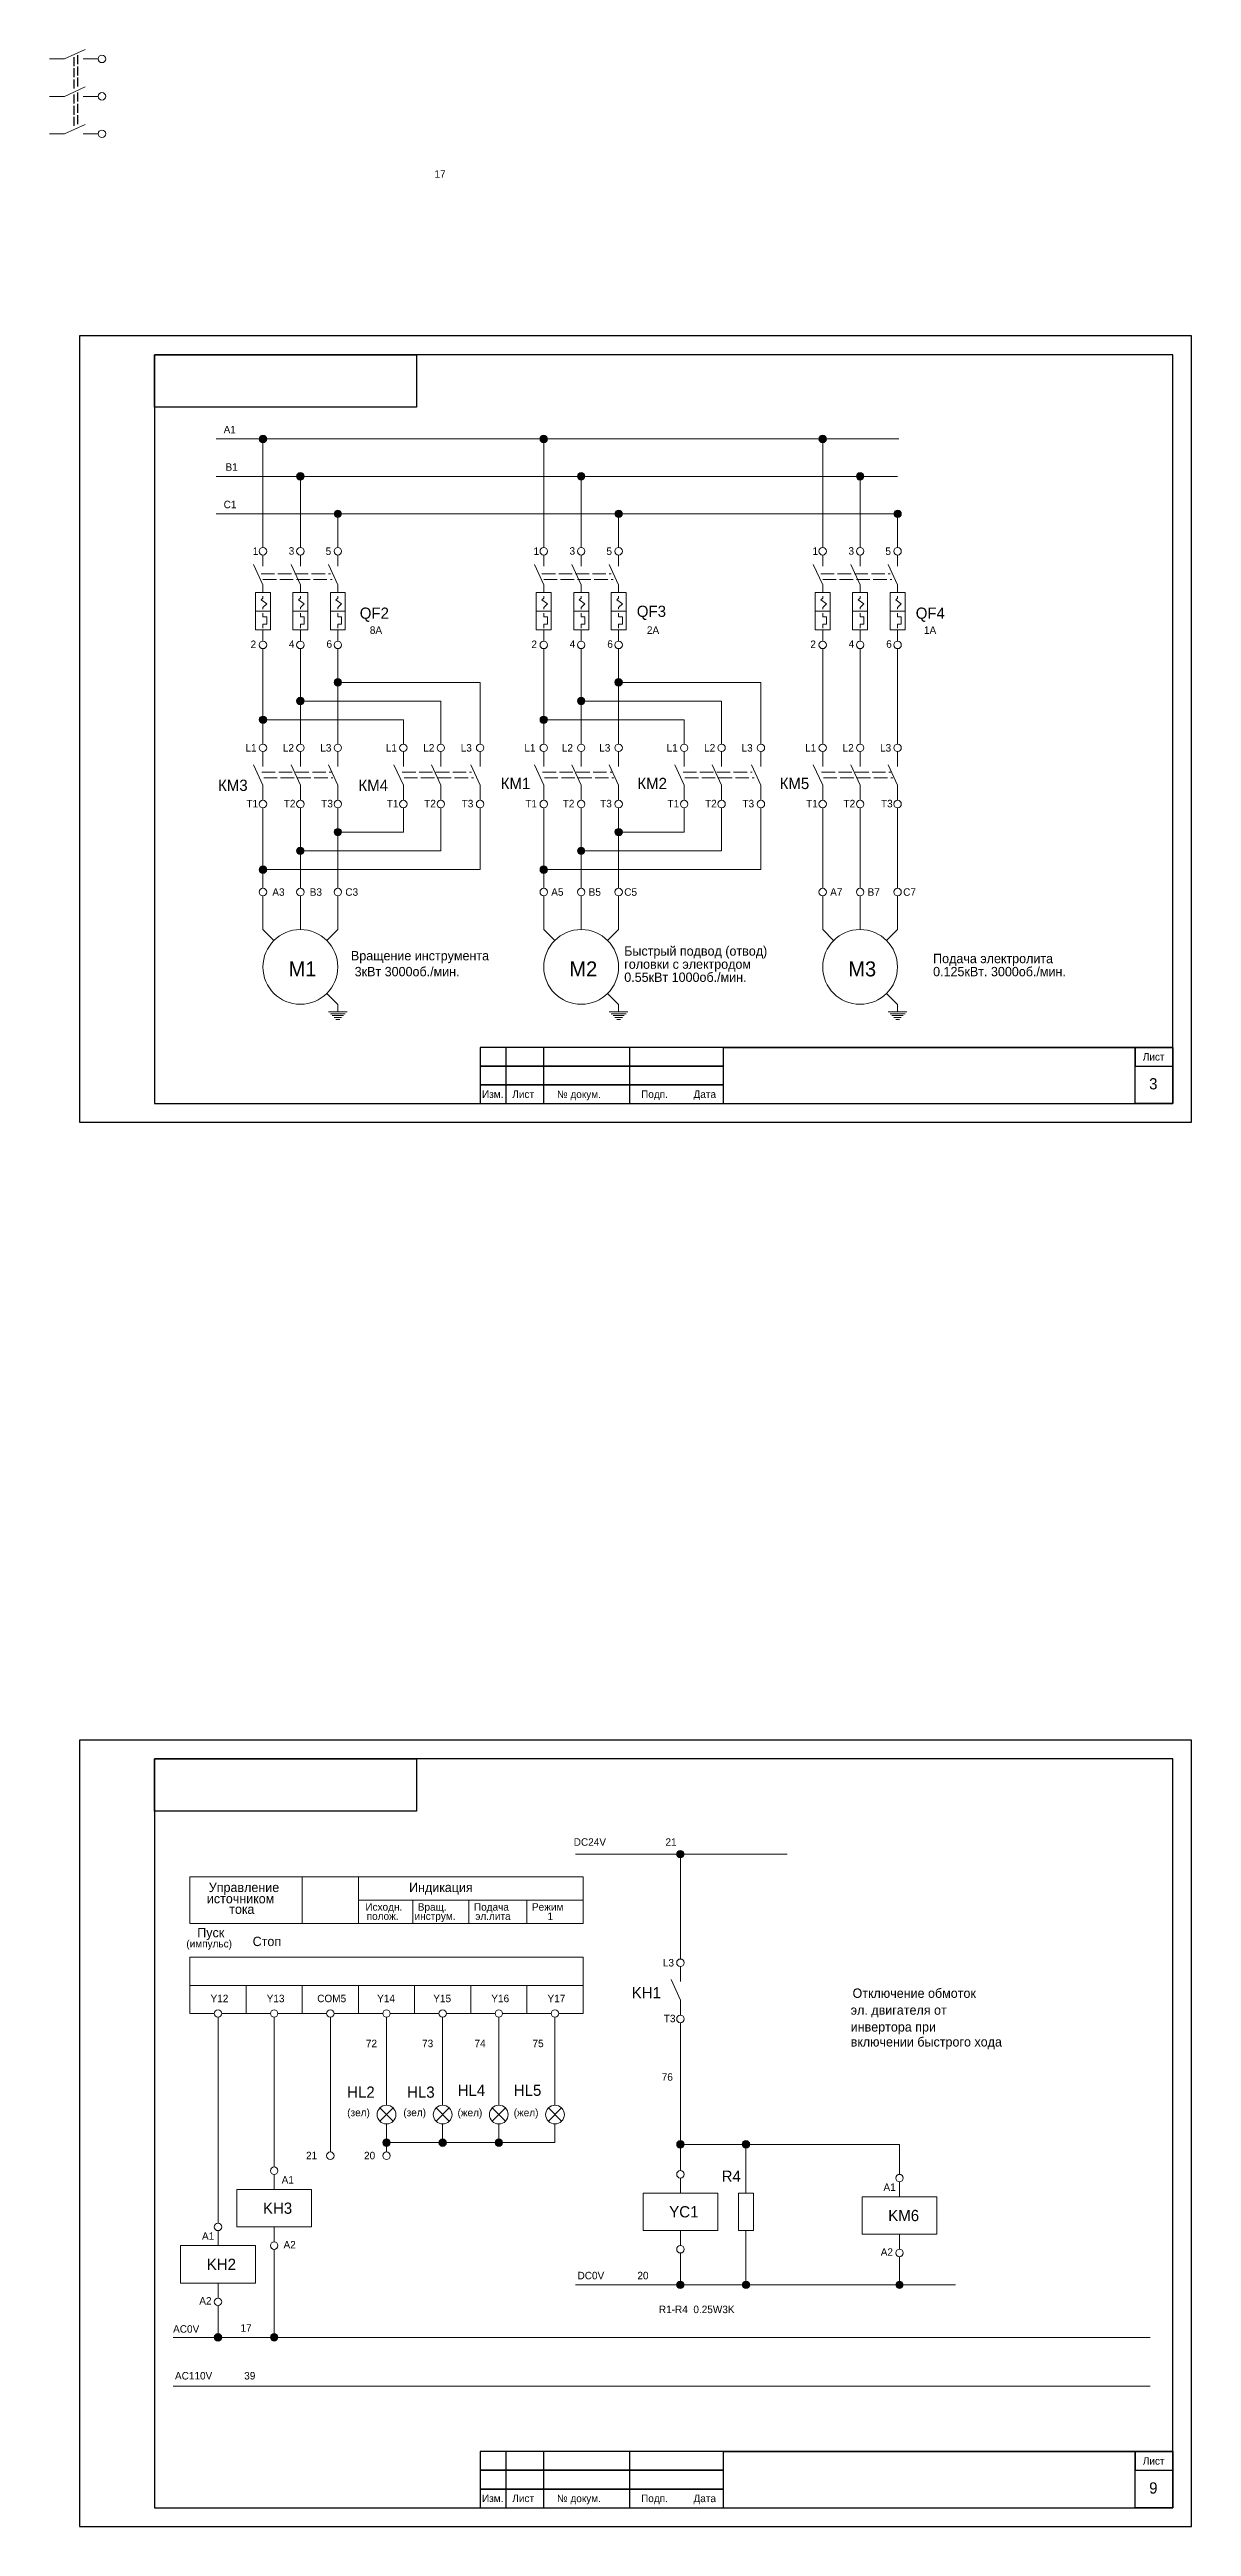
# Model space of a CAD drawing. Header units: millimetres. Extents: x -171 to 3674, y -1112 to 795.
# Drawn here: x 1868 to 2173, y 125 to 787 of the extents above; entities that cross this region are included whole.
import ezdxf

# ---------------------------------------------------------------- set-up
doc = ezdxf.new("R2010")
doc.units = ezdxf.units.MM
doc.linetypes.add('ACAD_ISO02W100', pattern=[15, 12, -3])
for name, color, linetype, lineweight in [('Маркировка', 7, 'Continuous', 25), ('РАМКА', 7, 'Continuous', 30), ('Элементы', 7, 'Continuous', 18)]:
    doc.layers.add(name, color=color, linetype=linetype, lineweight=lineweight)
doc.styles.get("Standard").update_dxf_attribs({"font": 'cad2win.shx'})

msp = doc.modelspace()

# ---------------------------------------------------------------- hatches: boundary and pattern name
at = {"layer": 'Элементы'}
h = msp.add_hatch(color=256, dxfattribs=at)
h.dxf.hatch_style = 1
h.paths.add_polyline_path([(1926, 682.5, 1), (1924, 682.5, 1)])
h = msp.add_hatch(color=256, dxfattribs=at)
h.dxf.hatch_style = 1
h.paths.add_polyline_path([(2001, 682.5, 1), (1999, 682.5, 1)])
h = msp.add_hatch(color=256, dxfattribs=at)
h.dxf.hatch_style = 1
h.paths.add_polyline_path([(2075.5, 682.5, 1), (2073.5, 682.5, 1)])
h = msp.add_hatch(color=256, dxfattribs=at)
h.dxf.hatch_style = 1
h.paths.add_polyline_path([(1936, 672.5, 1), (1934, 672.5, 1)])
h = msp.add_hatch(color=256, dxfattribs=at)
h.dxf.hatch_style = 1
h.paths.add_polyline_path([(2011, 672.5, 1), (2009, 672.5, 1)])
h = msp.add_hatch(color=256, dxfattribs=at)
h.dxf.hatch_style = 1
h.paths.add_polyline_path([(2085.5, 672.5, 1), (2083.5, 672.5, 1)])
h = msp.add_hatch(color=256, dxfattribs=at)
h.dxf.hatch_style = 1
h.paths.add_polyline_path([(1946, 662.5, 1), (1944, 662.5, 1)])
h = msp.add_hatch(color=256, dxfattribs=at)
h.dxf.hatch_style = 1
h.paths.add_polyline_path([(2021, 662.5, 1), (2019, 662.5, 1)])
h = msp.add_hatch(color=256, dxfattribs=at)
h.dxf.hatch_style = 1
h.paths.add_polyline_path([(2095.5, 662.5, 1), (2093.5, 662.5, 1)])
h = msp.add_hatch(color=256, dxfattribs=at)
h.dxf.hatch_style = 1
h.paths.add_polyline_path([(1946, 617.5, 1), (1944, 617.5, 1)])
h = msp.add_hatch(color=256, dxfattribs=at)
h.dxf.hatch_style = 1
h.paths.add_polyline_path([(2021, 617.5, 1), (2019, 617.5, 1)])
h = msp.add_hatch(color=256, dxfattribs=at)
h.dxf.hatch_style = 1
h.paths.add_polyline_path([(1936, 612.5, 1), (1934, 612.5, 1)])
h = msp.add_hatch(color=256, dxfattribs=at)
h.dxf.hatch_style = 1
h.paths.add_polyline_path([(2011, 612.5, 1), (2009, 612.5, 1)])
h = msp.add_hatch(color=256, dxfattribs=at)
h.dxf.hatch_style = 1
h.paths.add_polyline_path([(1926, 607.5, 1), (1924, 607.5, 1)])
h = msp.add_hatch(color=256, dxfattribs=at)
h.dxf.hatch_style = 1
h.paths.add_polyline_path([(2001, 607.5, 1), (1999, 607.5, 1)])
h = msp.add_hatch(color=256, dxfattribs=at)
h.dxf.hatch_style = 1
h.paths.add_polyline_path([(1946, 577.5, 1), (1944, 577.5, 1)])
h = msp.add_hatch(color=256, dxfattribs=at)
h.dxf.hatch_style = 1
h.paths.add_polyline_path([(2021, 577.5, 1), (2019, 577.5, 1)])
h = msp.add_hatch(color=256, dxfattribs=at)
h.dxf.hatch_style = 1
h.paths.add_polyline_path([(1936, 572.5, 1), (1934, 572.5, 1)])
h = msp.add_hatch(color=256, dxfattribs=at)
h.dxf.hatch_style = 1
h.paths.add_polyline_path([(2011, 572.5, 1), (2009, 572.5, 1)])
h = msp.add_hatch(color=256, dxfattribs=at)
h.dxf.hatch_style = 1
h.paths.add_polyline_path([(1926, 567.5, 1), (1924, 567.5, 1)])
h = msp.add_hatch(color=256, dxfattribs=at)
h.dxf.hatch_style = 1
h.paths.add_polyline_path([(2001, 567.5, 1), (1999, 567.5, 1)])
h = msp.add_hatch(color=256, dxfattribs=at)
h.dxf.hatch_style = 1
h.paths.add_polyline_path([(2037.51, 304.54, 1), (2035.51, 304.54, 1)])
h = msp.add_hatch(color=256, dxfattribs=at)
h.dxf.hatch_style = 1
h.paths.add_polyline_path([(1959, 227.5, 1), (1957, 227.5, 1)])
h = msp.add_hatch(color=256, dxfattribs=at)
h.dxf.hatch_style = 1
h.paths.add_polyline_path([(1974, 227.5, 1), (1972, 227.5, 1)])
h = msp.add_hatch(color=256, dxfattribs=at)
h.dxf.hatch_style = 1
h.paths.add_polyline_path([(1989, 227.5, 1), (1987, 227.5, 1)])
h = msp.add_hatch(color=256, dxfattribs=at)
h.dxf.hatch_style = 1
h.paths.add_polyline_path([(2037.51, 227.04, 1), (2035.51, 227.04, 1)])
h = msp.add_hatch(color=256, dxfattribs=at)
h.dxf.hatch_style = 1
h.paths.add_polyline_path([(2055.01, 227.04, 1), (2053.01, 227.04, 1)])
h = msp.add_hatch(color=256, dxfattribs=at)
h.dxf.hatch_style = 1
h.paths.add_polyline_path([(2037.51, 189.54, 1), (2035.51, 189.54, 1)])
h = msp.add_hatch(color=256, dxfattribs=at)
h.dxf.hatch_style = 1
h.paths.add_polyline_path([(2055.01, 189.54, 1), (2053.01, 189.54, 1)])
h = msp.add_hatch(color=256, dxfattribs=at)
h.dxf.hatch_style = 1
h.paths.add_polyline_path([(2096.01, 189.54, 1), (2094.01, 189.54, 1)])
h = msp.add_hatch(color=256, dxfattribs=at)
h.dxf.hatch_style = 1
h.paths.add_polyline_path([(1914, 175.5, 1), (1912, 175.5, 1)])
h = msp.add_hatch(color=256, dxfattribs=at)
h.dxf.hatch_style = 1
h.paths.add_polyline_path([(1929, 175.5, 1), (1927, 175.5, 1)])

# ---------------------------------------------------------------- linework, layer by layer
at = {"layer": 'РАМКА'}
for p, q in [((2168, 705), (1896, 705)), ((1896, 705), (1896, 505)), ((2168, 505), (2168, 705)), ((1896, 505), (2168, 505)), ((1983, 505), (2168, 505)), ((1983, 505), (2168, 505)), ((1983, 505), (2168, 505)), ((2168, 330), (1896, 330)), ((1896, 330), (1896, 130)), ((2168, 130), (2168, 330)), ((1896, 130), (2168, 130)), ((1983, 130), (2168, 130)), ((1983, 130), (2168, 130)), ((1983, 130), (2168, 130))]:
    msp.add_line(p, q, dxfattribs=at)
at = {"layer": 'РАМКА', "lineweight": 35}
for p, q in [((2048, 520), (2168, 520)), ((2048, 145), (2168, 145))]:
    msp.add_line(p, q, dxfattribs=at)
at = {"layer": 'РАМКА'}
for points in [[(2173, 710), (1876, 710), (1876, 500), (2173, 500)], [(1966, 705), (1966, 691), (1896, 691), (1896, 705)], [(1983, 505), (2000, 505), (1999.98, 520), (1982.98, 520)], [(1983, 515), (2048, 515), (2048, 520), (1983, 520)], [(1983, 505), (1990, 505), (1990, 520), (1983, 520)], [(1983, 505), (2023, 505), (2023, 520), (1983, 520)], [(2168, 505), (2158, 505), (2158, 520), (2168, 520)], [(2168, 520), (2158, 520), (2158, 515), (2168, 515)], [(1983, 510), (2048, 510), (2048, 515), (1983, 515)], [(1983, 505), (2048, 505), (2048, 510), (1983, 510)], [(2173, 335), (1876, 335), (1876, 125), (2173, 125)], [(1966, 330), (1966, 316), (1896, 316), (1896, 330)], [(1983, 130), (2000, 130), (1999.98, 145), (1982.98, 145)], [(1983, 140), (2048, 140), (2048, 145), (1983, 145)], [(1983, 130), (1990, 130), (1990, 145), (1983, 145)], [(1983, 130), (2023, 130), (2023, 145), (1983, 145)], [(1983, 135), (2048, 135), (2048, 140), (1983, 140)], [(2168, 130), (2158, 130), (2158, 145), (2168, 145)], [(2168, 145), (2158, 145), (2158, 140), (2168, 140)], [(1983, 130), (2048, 130), (2048, 135), (1983, 135)]]:
    msp.add_lwpolyline(points, close=True, dxfattribs=at)
at = {"layer": 'Элементы'}
for p, q in [((1868, 784), (1872, 784)), ((1872, 784), (1877.5, 786.5)), ((1877, 784), (1881, 784)), ((1868, 774), (1872, 774)), ((1872, 774), (1877.5, 776.5)), ((1877, 774), (1881, 774)), ((1868, 764), (1872, 764)), ((1872, 764), (1877.5, 766.5)), ((1877, 764), (1881, 764)), ((1925, 643.5), (1922.5, 649)), ((1925, 648.5), (1925, 651.5)), ((1935, 643.5), (1932.5, 649)), ((1935, 648.5), (1935, 651.5)), ((1945, 643.5), (1942.5, 649)), ((1945, 648.5), (1945, 651.5)), ((2000, 643.5), (1997.5, 649)), ((2000, 648.5), (2000, 651.5)), ((2010, 643.5), (2007.5, 649)), ((2010, 648.5), (2010, 651.5)), ((2020, 643.5), (2017.5, 649)), ((2020, 648.5), (2020, 651.5)), ((2074.5, 643.5), (2072, 649)), ((2074.5, 648.5), (2074.5, 651.5)), ((2084.5, 643.5), (2082, 649)), ((2084.5, 648.5), (2084.5, 651.5)), ((2094.5, 643.5), (2092, 649)), ((2094.5, 648.5), (2094.5, 651.5)), ((1925, 641.5), (1925, 643.5)), ((1935, 641.5), (1935, 643.5)), ((1945, 641.5), (1945, 643.5)), ((2000, 641.5), (2000, 643.5)), ((2010, 641.5), (2010, 643.5)), ((2020, 641.5), (2020, 643.5)), ((2074.5, 641.5), (2074.5, 643.5)), ((2084.5, 641.5), (2084.5, 643.5)), ((2094.5, 641.5), (2094.5, 643.5)), ((1923, 636.5), (1927, 636.5)), ((1924.5, 639.5), (1925, 640)), ((1926, 638.5), (1924.5, 639.5)), ((1925, 640), (1925, 640.5)), ((1925, 637.5), (1926, 638.5)), ((1925, 637), (1925, 637.5)), ((1925, 635), (1925, 636)), ((1933, 636.5), (1937, 636.5)), ((1934.5, 639.5), (1935, 640)), ((1936, 638.5), (1934.5, 639.5)), ((1935, 640), (1935, 640.5)), ((1935, 637.5), (1936, 638.5)), ((1935, 637), (1935, 637.5)), ((1935, 635), (1935, 636)), ((1943, 636.5), (1947, 636.5)), ((1944.5, 639.5), (1945, 640)), ((1946, 638.5), (1944.5, 639.5)), ((1945, 640), (1945, 640.5)), ((1945, 637.5), (1946, 638.5)), ((1945, 637), (1945, 637.5)), ((1945, 635), (1945, 636)), ((1998, 636.5), (2002, 636.5)), ((1999.5, 639.5), (2000, 640)), ((2001, 638.5), (1999.5, 639.5)), ((2000, 640), (2000, 640.5)), ((2000, 637.5), (2001, 638.5)), ((2000, 637), (2000, 637.5)), ((2000, 635), (2000, 636)), ((2008, 636.5), (2012, 636.5)), ((2009.5, 639.5), (2010, 640)), ((2011, 638.5), (2009.5, 639.5)), ((2010, 640), (2010, 640.5)), ((2010, 637.5), (2011, 638.5)), ((2010, 637), (2010, 637.5)), ((2010, 635), (2010, 636)), ((2018, 636.5), (2022, 636.5)), ((2019.5, 639.5), (2020, 640)), ((2021, 638.5), (2019.5, 639.5)), ((2020, 640), (2020, 640.5)), ((2020, 637.5), (2021, 638.5)), ((2020, 637), (2020, 637.5)), ((2020, 635), (2020, 636)), ((2072.5, 636.5), (2076.5, 636.5)), ((2074, 639.5), (2074.5, 640)), ((2075.5, 638.5), (2074, 639.5)), ((2074.5, 640), (2074.5, 640.5)), ((2074.5, 637.5), (2075.5, 638.5)), ((2074.5, 637), (2074.5, 637.5)), ((2074.5, 635), (2074.5, 636)), ((2082.5, 636.5), (2086.5, 636.5)), ((2084, 639.5), (2084.5, 640)), ((2085.5, 638.5), (2084, 639.5)), ((2084.5, 640), (2084.5, 640.5)), ((2084.5, 637.5), (2085.5, 638.5)), ((2084.5, 637), (2084.5, 637.5)), ((2084.5, 635), (2084.5, 636)), ((2092.5, 636.5), (2096.5, 636.5)), ((2094, 639.5), (2094.5, 640)), ((2095.5, 638.5), (2094, 639.5)), ((2094.5, 640), (2094.5, 640.5)), ((2094.5, 637.5), (2095.5, 638.5)), ((2094.5, 637), (2094.5, 637.5)), ((2094.5, 635), (2094.5, 636)), ((1926, 635), (1925, 635)), ((1925, 632), (1925, 633)), ((1925, 633), (1926, 633)), ((1925, 628.5), (1925, 631.5)), ((1926, 633), (1926, 635)), ((1936, 635), (1935, 635)), ((1935, 632), (1935, 633)), ((1935, 633), (1936, 633)), ((1935, 628.5), (1935, 631.5)), ((1936, 633), (1936, 635)), ((1946, 635), (1945, 635)), ((1945, 632), (1945, 633)), ((1945, 633), (1946, 633)), ((1945, 628.5), (1945, 631.5)), ((1946, 633), (1946, 635)), ((2001, 635), (2000, 635)), ((2000, 632), (2000, 633)), ((2000, 633), (2001, 633)), ((2000, 628.5), (2000, 631.5)), ((2001, 633), (2001, 635)), ((2011, 635), (2010, 635)), ((2010, 632), (2010, 633)), ((2010, 633), (2011, 633)), ((2010, 628.5), (2010, 631.5)), ((2011, 633), (2011, 635)), ((2021, 635), (2020, 635)), ((2020, 632), (2020, 633)), ((2020, 633), (2021, 633)), ((2020, 628.5), (2020, 631.5)), ((2021, 633), (2021, 635)), ((2075.5, 635), (2074.5, 635)), ((2074.5, 632), (2074.5, 633)), ((2074.5, 633), (2075.5, 633)), ((2074.5, 628.5), (2074.5, 631.5)), ((2075.5, 633), (2075.5, 635)), ((2085.5, 635), (2084.5, 635)), ((2084.5, 632), (2084.5, 633)), ((2084.5, 633), (2085.5, 633)), ((2084.5, 628.5), (2084.5, 631.5)), ((2085.5, 633), (2085.5, 635)), ((2095.5, 635), (2094.5, 635)), ((2094.5, 632), (2094.5, 633)), ((2094.5, 633), (2095.5, 633)), ((2094.5, 628.5), (2094.5, 631.5)), ((2095.5, 633), (2095.5, 635)), ((1925, 590), (1922.5, 595.5)), ((1925, 595), (1925, 599)), ((1935, 590), (1932.5, 595.5)), ((1935, 595), (1935, 599)), ((1945, 590), (1942.5, 595.5)), ((1945, 595), (1945, 599)), ((1962.5, 590), (1960, 595.5)), ((1962.5, 595), (1962.5, 599)), ((1972.5, 590), (1970, 595.5)), ((1972.5, 595), (1972.5, 599)), ((1983, 590), (1980.5, 595.5)), ((1983, 595), (1983, 599)), ((2000, 590), (1997.5, 595.5)), ((2000, 595), (2000, 599)), ((2010, 590), (2007.5, 595.5)), ((2010, 595), (2010, 599)), ((2020, 590), (2017.5, 595.5)), ((2020, 595), (2020, 599)), ((2037.5, 590), (2035, 595.5)), ((2037.5, 595), (2037.5, 599)), ((2047.5, 590), (2045, 595.5)), ((2047.5, 595), (2047.5, 599)), ((2058, 590), (2055.5, 595.5)), ((2058, 595), (2058, 599)), ((2074.5, 590), (2072, 595.5)), ((2074.5, 595), (2074.5, 599)), ((2084.5, 590), (2082, 595.5)), ((2084.5, 595), (2084.5, 599)), ((2094.5, 590), (2092, 595.5)), ((2094.5, 595), (2094.5, 599)), ((1925, 586), (1925, 590)), ((1935, 586), (1935, 590)), ((1945, 586), (1945, 590)), ((1962.5, 586), (1962.5, 590)), ((1972.5, 586), (1972.5, 590)), ((1983, 586), (1983, 590)), ((2000, 586), (2000, 590)), ((2010, 586), (2010, 590)), ((2020, 586), (2020, 590)), ((2037.5, 586), (2037.5, 590)), ((2047.5, 586), (2047.5, 590)), ((2058, 586), (2058, 590)), ((2074.5, 586), (2074.5, 590)), ((2084.5, 586), (2084.5, 590)), ((2094.5, 586), (2094.5, 590)), ((1925, 551.5), (1925, 560.5)), ((1935, 551.5), (1935, 560.5)), ((1945, 551.5), (1945, 560.5)), ((2000, 551.5), (2000, 560.5)), ((2010, 551.5), (2010, 560.5)), ((2020, 551.5), (2020, 560.5)), ((2074.5, 551.5), (2074.5, 560.5)), ((2084.5, 551.5), (2084.5, 560.5)), ((2094.5, 551.5), (2094.5, 560.5)), ((1927.93, 548.57), (1925, 551.5)), ((1942.07, 548.57), (1945, 551.5)), ((2002.93, 548.57), (2000, 551.5)), ((2017.07, 548.57), (2020, 551.5)), ((2077.43, 548.57), (2074.5, 551.5)), ((2091.57, 548.57), (2094.5, 551.5)), ((1942.07, 534.43), (1945, 531.5)), ((1942.5, 529.5), (1947.5, 529.5)), ((1945, 531.5), (1945, 529.5)), ((2017.07, 534.43), (2020, 531.5)), ((2017.5, 529.5), (2022.5, 529.5)), ((2020, 531.5), (2020, 529.5)), ((2091.57, 534.43), (2094.5, 531.5)), ((2092, 529.5), (2097, 529.5)), ((2094.5, 531.5), (2094.5, 529.5)), ((1943, 529), (1947, 529)), ((1943.5, 528.5), (1946.5, 528.5)), ((1944, 528), (1946, 528)), ((1944.5, 527.5), (1945.5, 527.5)), ((2018, 529), (2022, 529)), ((2018.5, 528.5), (2021.5, 528.5)), ((2019, 528), (2021, 528)), ((2019.5, 527.5), (2020.5, 527.5)), ((2092.5, 529), (2096.5, 529)), ((2093, 528.5), (2096, 528.5)), ((2093.5, 528), (2095.5, 528)), ((2094, 527.5), (2095, 527.5)), ((2036.51, 270.54), (2036.51, 274.54)), ((2036.51, 265.54), (2034.01, 271.04)), ((2036.51, 261.54), (2036.51, 265.54)), ((1956.23, 233.23), (1959.77, 236.77)), ((1956.23, 236.77), (1959.77, 233.23)), ((1971.23, 233.23), (1974.77, 236.77)), ((1971.23, 236.77), (1974.77, 233.23)), ((1986.23, 233.23), (1989.77, 236.77)), ((1986.23, 236.77), (1989.77, 233.23)), ((2001.23, 233.23), (2004.77, 236.77)), ((2001.23, 236.77), (2004.77, 233.23))]:
    msp.add_line(p, q, dxfattribs=at)
at = {"layer": 'Элементы', "linetype": 'ACAD_ISO02W100', "lineweight": 25, "ltscale": 0.2}
for p, q in [((1874.5, 784.5), (1874.5, 776)), ((1875.5, 785), (1875.5, 776.5)), ((1874.5, 774.5), (1874.5, 766)), ((1875.5, 775), (1875.5, 766.5))]:
    msp.add_line(p, q, dxfattribs=at)
at = {"layer": 'Элементы', "lineweight": 15}
for p, q in [((1912.5, 682.5), (2094.8, 682.5)), ((1925, 653.5), (1925, 682.5)), ((2000, 653.5), (2000, 682.5)), ((2074.5, 653.5), (2074.5, 682.5)), ((1912.5, 672.5), (2094.47, 672.5)), ((1935, 653.5), (1935, 672.5)), ((2010, 653.5), (2010, 672.5)), ((2084.5, 653.5), (2084.5, 672.5)), ((1912.5, 662.5), (2094.3, 662.5)), ((1945, 653.5), (1945, 662.5)), ((2020, 653.5), (2020, 662.5)), ((2094.5, 653.5), (2094.5, 662.5)), ((1925, 601), (1925, 626.5)), ((1935, 601), (1935, 626.5)), ((1945, 601), (1945, 626.5)), ((2000, 601), (2000, 626.5)), ((2010, 601), (2010, 626.5)), ((2020, 601), (2020, 626.5)), ((2074.5, 601), (2074.5, 626.5)), ((2084.5, 601), (2084.5, 626.5)), ((2094.5, 601), (2094.5, 626.5)), ((1945, 617.5), (1983, 617.5)), ((1983, 601), (1983, 617.5)), ((2020, 617.5), (2058, 617.5)), ((2058, 601), (2058, 617.5)), ((1935, 612.5), (1972.5, 612.5)), ((1972.5, 601), (1972.5, 612.5)), ((2010, 612.5), (2047.5, 612.5)), ((2047.5, 601), (2047.5, 612.5)), ((1925, 607.5), (1962.5, 607.5)), ((1962.5, 601), (1962.5, 607.5)), ((2000, 607.5), (2037.5, 607.5)), ((2037.5, 601), (2037.5, 607.5)), ((1925, 584), (1925, 562.5)), ((1935, 584), (1935, 562.5)), ((1945, 584), (1945, 562.5)), ((1962.5, 584), (1962.5, 577.5)), ((1972.5, 584), (1972.5, 572.5)), ((1983, 584), (1983, 567.5)), ((2000, 584), (2000, 562.5)), ((2010, 584), (2010, 562.5)), ((2020, 584), (2020, 562.5)), ((2037.5, 584), (2037.5, 577.5)), ((2047.5, 584), (2047.5, 572.5)), ((2058, 584), (2058, 567.5)), ((2074.5, 584), (2074.5, 562.5)), ((2084.5, 584), (2084.5, 562.5)), ((2094.5, 584), (2094.5, 562.5)), ((1945, 577.5), (1962.5, 577.5)), ((2020, 577.5), (2037.5, 577.5)), ((1935, 572.5), (1972.5, 572.5)), ((2010, 572.5), (2047.5, 572.5)), ((1925, 567.5), (1983, 567.5)), ((2000, 567.5), (2058, 567.5)), ((2008.51, 304.54), (2065.01, 304.54)), ((2036.51, 276.54), (2036.51, 304.54)), ((1935.5, 286), (1935.5, 298.5)), ((1950.5, 286), (1950.5, 298.5)), ((1950.5, 292.25), (2010.5, 292.25)), ((1965, 286), (1965, 292.25)), ((1980, 286), (1980, 292.25)), ((1995.5, 286), (1995.5, 292.25)), ((1905.5, 269.5), (1920.5, 269.5)), ((1905.5, 269.5), (1905.5, 262)), ((1920.5, 262), (1920.5, 269.5)), ((1920.5, 269.5), (1935.5, 269.5)), ((1920.5, 269.5), (1920.5, 262)), ((1935.5, 262), (1935.5, 269.5)), ((1935.5, 269.5), (1950.5, 269.5)), ((1950.5, 262), (1950.5, 269.5)), ((1950.5, 269.5), (1965.5, 269.5)), ((1950.5, 269.5), (1950.5, 262)), ((1965.5, 262), (1965.5, 269.5)), ((1965.5, 269.5), (1980.5, 269.5)), ((1965.5, 269.5), (1965.5, 262)), ((1980.5, 262), (1980.5, 269.5)), ((1980.5, 269.5), (1995.5, 269.5)), ((1980.5, 269.5), (1980.5, 262)), ((1995.5, 262), (1995.5, 269.5)), ((1995.5, 262), (1995.5, 269.5)), ((1995.5, 269.5), (2010.5, 269.5)), ((1995.5, 269.5), (1995.5, 262)), ((2010.5, 262), (2010.5, 269.5)), ((1912, 262), (1905.5, 262)), ((1913, 261), (1913, 206)), ((1920.5, 262), (1914, 262)), ((1927, 262), (1920.5, 262)), ((1928, 261), (1928, 221)), ((1935.5, 262), (1929, 262)), ((1942, 262), (1935.5, 262)), ((1943, 261), (1943, 225)), ((1950.5, 262), (1944, 262)), ((1957, 262), (1950.5, 262)), ((1958, 261), (1958, 237.5)), ((1965.5, 262), (1959, 262)), ((1972, 262), (1965.5, 262)), ((1973, 261), (1973, 237.5)), ((1980.5, 262), (1974, 262)), ((1987, 262), (1980.5, 262)), ((1988, 261), (1988, 237.5)), ((1995.5, 262), (1989, 262)), ((2002, 262), (1995.5, 262)), ((2003, 261), (2003, 237.5)), ((2010.5, 262), (2004, 262)), ((2036.51, 220.04), (2036.51, 259.54)), ((1958, 232.5), (1958, 225.02)), ((1973, 227.5), (1973, 232.5)), ((1988, 227.5), (1988, 232.5)), ((2003, 232.5), (2003, 227.5)), ((1958, 227.5), (2003, 227.5)), ((2095.01, 227.04), (2036.51, 227.04)), ((2054.01, 214.04), (2054.01, 227.04)), ((2095.01, 219.04), (2095.01, 227.04)), ((1928, 219), (1928, 215)), ((2036.51, 218.04), (2036.51, 214.04)), ((2095.01, 217.04), (2095.01, 213.04)), ((1913, 204), (1913, 200)), ((1928, 205), (1928, 201)), ((1928, 199), (1928, 175.5)), ((2036.51, 204.04), (2036.51, 200.04)), ((2054.01, 204.04), (2054.01, 189.54)), ((2095.01, 203.04), (2095.01, 199.04)), ((2036.51, 198.04), (2036.51, 189.54)), ((2095.01, 197.04), (2095.01, 190.54)), ((1913, 190), (1913, 186)), ((2008.51, 189.54), (2094.01, 189.54)), ((2096.01, 189.54), (2110.01, 189.54)), ((1913, 184), (1913, 175.5)), ((1901, 175.5), (2162, 175.5)), ((1901, 162.5), (2162, 162.5))]:
    msp.add_line(p, q, dxfattribs=at)
at = {"layer": 'Элементы', "linetype": 'ACAD_ISO02W100', "lineweight": 15, "ltscale": 0.3}
for p, q in [((1924.5, 646.5), (1943, 646.5)), ((1925, 645), (1943.5, 645)), ((1999.5, 646.5), (2018, 646.5)), ((2000, 645), (2018.5, 645)), ((2074, 646.5), (2092.5, 646.5)), ((2074.5, 645), (2093, 645)), ((1924.7, 593.5), (1943.2, 593.5)), ((1925.2, 592), (1943.7, 592)), ((1962.2, 593.5), (1980.7, 593.5)), ((1962.7, 592), (1981.2, 592)), ((1999.7, 593.5), (2018.2, 593.5)), ((2000.2, 592), (2018.7, 592)), ((2037.2, 593.5), (2055.7, 593.5)), ((2037.7, 592), (2056.2, 592)), ((2074.2, 593.5), (2092.7, 593.5)), ((2074.7, 592), (2093.2, 592))]:
    msp.add_line(p, q, dxfattribs=at)
at = {"layer": 'Элементы'}
for points in [[(1923, 631.5), (1923, 641.5), (1927, 641.5), (1927, 631.5)], [(1933, 631.5), (1933, 641.5), (1937, 641.5), (1937, 631.5)], [(1943, 631.5), (1943, 641.5), (1947, 641.5), (1947, 631.5)], [(1998, 631.5), (1998, 641.5), (2002, 641.5), (2002, 631.5)], [(2008, 631.5), (2008, 641.5), (2012, 641.5), (2012, 631.5)], [(2018, 631.5), (2018, 641.5), (2022, 641.5), (2022, 631.5)], [(2072.5, 631.5), (2072.5, 641.5), (2076.5, 641.5), (2076.5, 631.5)], [(2082.5, 631.5), (2082.5, 641.5), (2086.5, 641.5), (2086.5, 631.5)], [(2092.5, 631.5), (2092.5, 641.5), (2096.5, 641.5), (2096.5, 631.5)], [(2056.01, 214.04), (2056.01, 204.04), (2052.01, 204.04), (2052.01, 214.04)]]:
    msp.add_lwpolyline(points, close=True, dxfattribs=at)
at = {"layer": 'Элементы', "lineweight": 15}
for points in [[(1905.5, 298.5), (2010.5, 298.5), (2010.5, 286), (1905.5, 286)], [(2010.5, 269.5), (1905.5, 269.5), (1905.5, 277), (2010.5, 277)], [(1918, 215), (1938, 215), (1938, 205), (1918, 205)], [(2026.51, 214.04), (2046.51, 214.04), (2046.51, 204.04), (2026.51, 204.04)], [(2085.01, 213.04), (2105.01, 213.04), (2105.01, 203.04), (2085.01, 203.04)], [(1903, 200), (1923, 200), (1923, 190), (1903, 190)]]:
    msp.add_lwpolyline(points, close=True, dxfattribs=at)
for centre, radius in [((1882, 784), 1), ((1882, 774), 1), ((1882, 764), 1), ((1925, 652.5), 1), ((1935, 652.5), 1), ((1945, 652.5), 1), ((2000, 652.5), 1), ((2010, 652.5), 1), ((2020, 652.5), 1), ((2074.5, 652.5), 1), ((2084.5, 652.5), 1), ((2094.5, 652.5), 1), ((1925, 627.5), 1), ((1935, 627.5), 1), ((1945, 627.5), 1), ((2000, 627.5), 1), ((2010, 627.5), 1), ((2020, 627.5), 1), ((2074.5, 627.5), 1), ((2084.5, 627.5), 1), ((2094.5, 627.5), 1), ((1925, 600), 1), ((1935, 600), 1), ((1945, 600), 1), ((1962.5, 600), 1), ((1972.5, 600), 1), ((1983, 600), 1), ((2000, 600), 1), ((2010, 600), 1), ((2020, 600), 1), ((2037.5, 600), 1), ((2047.5, 600), 1), ((2058, 600), 1), ((2074.5, 600), 1), ((2084.5, 600), 1), ((2094.5, 600), 1), ((1925, 585), 1), ((1935, 585), 1), ((1945, 585), 1), ((1962.5, 585), 1), ((1972.5, 585), 1), ((1983, 585), 1), ((2000, 585), 1), ((2010, 585), 1), ((2020, 585), 1), ((2037.5, 585), 1), ((2047.5, 585), 1), ((2058, 585), 1), ((2074.5, 585), 1), ((2084.5, 585), 1), ((2094.5, 585), 1), ((1925, 561.5), 1), ((1935, 561.5), 1), ((1945, 561.5), 1), ((2000, 561.5), 1), ((2010, 561.5), 1), ((2020, 561.5), 1), ((2074.5, 561.5), 1), ((2084.5, 561.5), 1), ((2094.5, 561.5), 1), ((1935, 541.5), 9.99), ((2010, 541.5), 9.99), ((2084.5, 541.5), 9.99), ((2036.51, 275.54), 1), ((1913, 262), 1), ((1928, 262), 1), ((1943, 262), 1), ((1958, 262), 1), ((1973, 262), 1), ((1988, 262), 1), ((2003, 262), 1), ((2036.51, 260.54), 1), ((1958, 235), 2.5), ((1973, 235), 2.5), ((1988, 235), 2.5), ((2003, 235), 2.5), ((1943, 224.02), 1), ((1958, 224.02), 1), ((1928, 220), 1), ((2036.51, 219.04), 1), ((2095.01, 218.04), 1), ((1913, 205), 1), ((1928, 200), 1), ((2036.51, 199.04), 1), ((2095.01, 198.04), 1), ((1913, 185), 1)]:
    msp.add_circle(centre, radius, dxfattribs=at)
at = {"layer": 'Элементы'}
for centre in [(1925, 682.5), (2000, 682.5), (2074.5, 682.5), (1935, 672.5), (2010, 672.5), (2084.5, 672.5), (1945, 662.5), (2020, 662.5), (2094.5, 662.5), (1945, 617.5), (2020, 617.5), (1935, 612.5), (2010, 612.5), (1925, 607.5), (2000, 607.5), (1945, 577.5), (2020, 577.5), (1935, 572.5), (2010, 572.5), (1925, 567.5), (2000, 567.5), (2036.51, 304.54), (1958, 227.5), (1973, 227.5), (1988, 227.5), (2036.51, 227.04), (2054.01, 227.04), (2036.51, 189.54), (2054.01, 189.54), (2095.01, 189.54), (1913, 175.5), (1928, 175.5)]:
    msp.add_circle(centre, 1, dxfattribs=at)

# ---------------------------------------------------------------- texts
at = {"layer": 'Маркировка'}
for s, height, p in [('17', 2, (1970.8, 752.25)), ('A1', 2, (1914.5, 684)), ('B1', 2, (1915, 674)), ('C1', 2, (1914.5, 664)), ('8A', 2, (1953.55, 630.45)), ('2A', 2, (2027.55, 630.45)), ('1A', 2, (2101.55, 630.45)), ('L1', 2, (1920.32, 599.01)), ('L2', 2, (1930.32, 599.01)), ('L3', 2, (1940.32, 599.01)), ('L1', 2, (1957.82, 599.01)), ('L2', 2, (1967.82, 599.01)), ('L3', 2, (1977.82, 599.01)), ('L1', 2, (1994.82, 599.01)), ('L2', 2, (2004.82, 599.01)), ('L3', 2, (2014.82, 599.01)), ('L1', 2, (2032.82, 599.01)), ('L2', 2, (2042.82, 599.01)), ('L3', 2, (2052.82, 599.01)), ('L1', 2, (2069.82, 599.01)), ('L2', 2, (2079.82, 599.01)), ('L3', 2, (2089.82, 599.01)), ('T1', 2, (1920.57, 584.12)), ('T2', 2, (1930.57, 584.12)), ('T3', 2, (1940.57, 584.12)), ('T1', 2, (1958.07, 584.12)), ('T2', 2, (1968.07, 584.12)), ('T3', 2, (1978.07, 584.12)), ('T1', 2, (1995.07, 584.12)), ('T2', 2, (2005.07, 584.12)), ('T3', 2, (2015.07, 584.12)), ('T1', 2, (2033.07, 584.12)), ('T2', 2, (2043.07, 584.12)), ('T3', 2, (2053.07, 584.12)), ('T1', 2, (2070.07, 584.12)), ('T2', 2, (2080.07, 584.12)), ('T3', 2, (2090.07, 584.12)), ('A3', 2, (1927.5, 560.5)), ('В3', 2, (1937.5, 560.5)), ('С3', 2, (1947, 560.5)), ('A5', 2, (2002, 560.5)), ('В5', 2, (2012, 560.5)), ('С5', 2, (2021.5, 560.5)), ('A7', 2, (2076.5, 560.5)), ('В7', 2, (2086.5, 560.5)), ('С7', 2, (2096, 560.5)), ('Вращение инструмента', 2.5, (1948.5, 543.25)), ('головки с электродом', 2.5, (2021.5, 541)), ('Быстрый подвод (отвод)', 2.5, (2021.5, 544.5)), ('Подача электролита', 2.5, (2104, 542.5)), ('3кВт 3000об./мин.', 2.5, (1949.5, 539)), ('0.55кВт 1000об./мин.', 2.5, (2021.5, 537.5)), ('0.125кВт. 3000об./мин.', 2.5, (2104, 539)), ('DC24V', 2, (2008.01, 306.79)), ('21', 2, (2032.51, 306.79)), ('источником', 2.5, (1910.02, 291.42)), ('Управление', 2.5, (1910.54, 294.43)), ('Исходн.', 2, (1952.36, 289.46)), ('Индикация', 2.5, (1964.04, 294.43)), ('Вращ.', 2, (1966.36, 289.46)), ('Подача', 2, (1981.36, 289.46)), ('Режим', 2, (1996.86, 289.46)), ('Пуск', 2.5, (1907.46, 282.35)), ('тока', 2.5, (1916, 288.6)), ('полож.', 2, (1952.71, 287)), ('инструм.', 2, (1965.5, 287)), ('эл.лита', 2, (1981.71, 287)), ('1', 2, (2001, 286.96)), ('(импульс)', 2, (1904.54, 279.64)), ('Стоп', 2.5, (1922.25, 280)), ('L3', 2, (2031.82, 274.55)), ('Y12', 2, (1911, 265.01)), ('Y13', 2, (1926, 265.01)), ('COM5', 2, (1939.5, 265.01)), ('Y14', 2, (1955.5, 265.01)), ('Y15', 2, (1970.5, 265.01)), ('Y16', 2, (1986, 265.01)), ('Y17', 2, (2001, 265.01)), ('Отключение обмоток', 2.5, (2082.48, 266.17)), ('T3', 2, (2032.07, 259.66)), ('эл. двигателя от', 2.5, (2081.98, 261.67)), ('инвертора при', 2.5, (2081.98, 257.17)), ('72', 2, (1952.5, 253)), ('73', 2, (1967.5, 253)), ('74', 2, (1981.5, 253)), ('75', 2, (1997, 253)), ('включении быстрого хода', 2.5, (2081.98, 253.17)), ('76', 2, (2031.51, 244.04)), ('(зел)', 2, (1947.5, 234.56)), ('(зел)', 2, (1962.5, 234.56)), ('(жел)', 2, (1976.97, 234.53)), ('(жел)', 2, (1991.97, 234.53)), ('21', 2, (1936.5, 223.06)), ('20', 2, (1952, 223.06)), ('A1', 2, (1930, 216.56)), ('A1', 2, (2090.73, 214.6)), ('A1', 2, (1908.72, 201.56)), ('A2', 2, (1930.5, 199.25)), ('A2', 2, (2090.01, 197.29)), ('DC0V', 2, (2009.02, 191.01)), ('20', 2, (2025.01, 191.01)), ('A2', 2, (1908, 184.25)), ('AC0V', 2, (1901, 176.75)), ('17', 2, (1919, 177)), ('R1-R4  0.25W3K', 2, (2030.75, 181.97)), ('AC110V', 2, (1901.5, 164.25)), ('39', 2, (1920, 164.25))]:
    msp.add_text(s, height=height, dxfattribs=at).set_placement(p)
for s, p in [('1', (1922.28, 651.53)), ('3', (1931.89, 651.58)), ('5', (1941.75, 651.51)), ('1', (1997.28, 651.53)), ('3', (2006.89, 651.58)), ('5', (2016.75, 651.51)), ('1', (2071.78, 651.53)), ('3', (2081.39, 651.58)), ('5', (2091.25, 651.51)), ('2', (1921.71, 626.66)), ('4', (1931.93, 626.71)), ('6', (1941.98, 626.72)), ('2', (1996.71, 626.66)), ('4', (2006.93, 626.71)), ('6', (2016.98, 626.72)), ('2', (2071.21, 626.66)), ('4', (2081.43, 626.71)), ('6', (2091.48, 626.72))]:
    msp.add_text(s, height=2, rotation=0.4218, dxfattribs=at).set_placement(p)
at = {"layer": 'РАМКА'}
for s, height, p in [('Лист', 2, (2160, 516.5)), ('3', 3, (2161.7, 508.79)), ('Изм.', 2, (1983.5, 506.52)), ('Лист', 2, (1991.6, 506.51)), ('№ докум.', 2, (2003.52, 506.49)), ('Подп.', 2, (2026, 506.5)), ('Дата', 2, (2040, 506.5)), ('Лист', 2, (2160, 141.5)), ('Изм.', 2, (1983.5, 131.52)), ('Лист', 2, (1991.6, 131.51)), ('№ докум.', 2, (2003.52, 131.49)), ('Подп.', 2, (2026, 131.5)), ('Дата', 2, (2040, 131.5)), ('9', 3, (2161.7, 133.79))]:
    msp.add_text(s, height=height, dxfattribs=at).set_placement(p)
at = {"layer": 'Элементы'}
for s, height, p in [('QF2', 3, (1950.85, 634.47)), ('QF3', 3, (2024.85, 634.97)), ('QF4', 3, (2099.35, 634.47)), ('КМ3', 3, (1913, 588.5)), ('КМ4', 3, (1950.5, 588.5)), ('КМ1', 3, (1988.5, 589)), ('КМ2', 3, (2025, 589)), ('КМ5', 3, (2063, 589)), ('M1', 4, (1931.85, 538.97)), ('M2', 4, (2006.85, 538.97)), ('M3', 4, (2081.35, 538.97)), ('KH1', 3, (2023.51, 266.04)), ('HL2', 3, (1947.5, 239.5)), ('HL3', 3, (1963.5, 239.5)), ('HL4', 3, (1977, 240)), ('HL5', 3, (1992, 240)), ('R4', 3, (2047.51, 217.04)), ('KH3', 3, (1925, 208.5)), ('YC1', 3, (2033.51, 207.54)), ('KM6', 3, (2092.01, 206.54)), ('KH2', 3, (1910, 193.5))]:
    msp.add_text(s, height=height, dxfattribs=at).set_placement(p)

doc.saveas('drawing.dxf')
